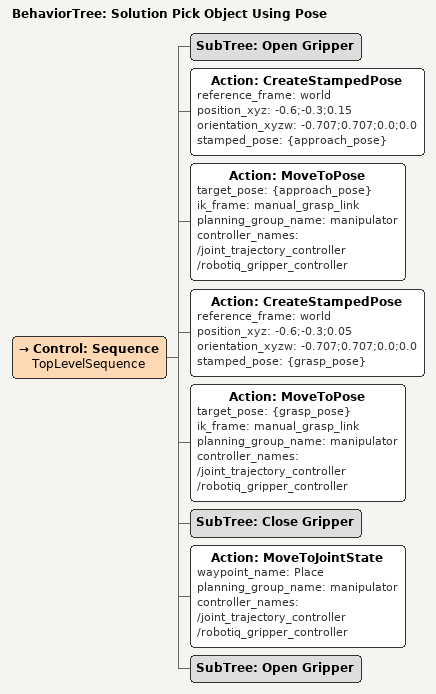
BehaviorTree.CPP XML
<?xml version='1.0' encoding='UTF-8'?>
<root BTCPP_format="4" main_tree_to_execute="Solution Pick Object Using Pose">
  <BehaviorTree ID="Solution Pick Object Using Pose" _description="Picks an object using predetermined testing poses for approach and grasp.">
    <Control ID="Sequence" name="TopLevelSequence">
      <SubTree ID="Open Gripper"/>
      <Action ID="CreateStampedPose" reference_frame="world" position_xyz="-0.6;-0.3;0.15" orientation_xyzw="-0.707;0.707;0.0;0.0" stamped_pose="{approach_pose}"/>
      <Action ID="MoveToPose" target_pose="{approach_pose}" ik_frame="manual_grasp_link" planning_group_name="manipulator" controller_names="/joint_trajectory_controller /robotiq_gripper_controller"/>
      <Action ID="CreateStampedPose" reference_frame="world" position_xyz="-0.6;-0.3;0.05" orientation_xyzw="-0.707;0.707;0.0;0.0" stamped_pose="{grasp_pose}"/>
      <Action ID="MoveToPose" target_pose="{grasp_pose}" ik_frame="manual_grasp_link" planning_group_name="manipulator" controller_names="/joint_trajectory_controller /robotiq_gripper_controller"/>
      <SubTree ID="Close Gripper"/>
      <Action ID="MoveToJointState" waypoint_name="Place" planning_group_name="manipulator" controller_names="/joint_trajectory_controller /robotiq_gripper_controller"/>
      <SubTree ID="Open Gripper"/>
    </Control>
  </BehaviorTree>
</root>
